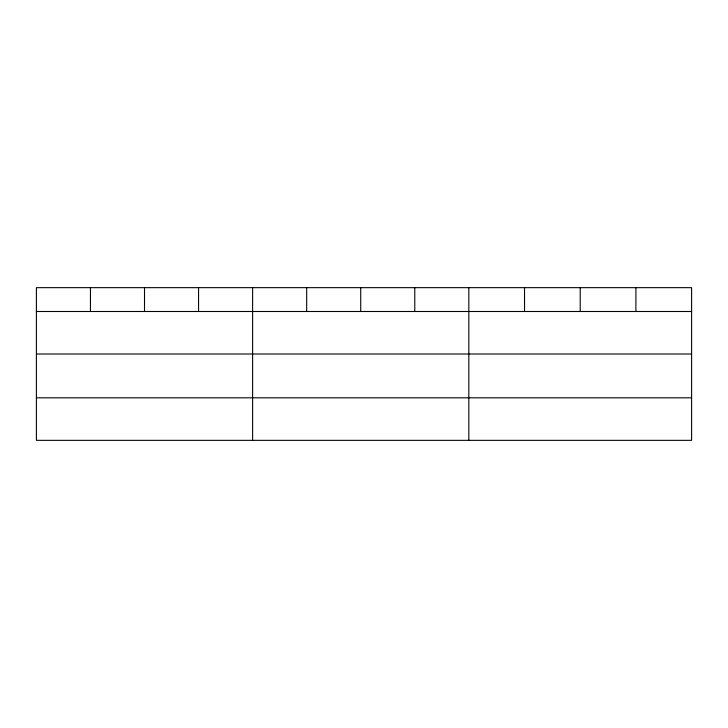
<?xml version="1.0" encoding="UTF-8"?>
<svg xmlns="http://www.w3.org/2000/svg" width="728" height="728" viewBox="0 0 728 728"><rect width="100%" height="100%" fill="white"/><g stroke="black" fill="none" stroke-linecap="round" stroke-linejoin="round"><path stroke-width="1.09" d="M691.6 354.008L691.6 287.66L36.4 287.66L36.4 440.34L691.6 440.34L691.6 354.008L36.4 354.008M36.4 311.493L691.6 311.493M36.4 397.816L691.6 397.816M635.908 287.66L635.908 311.493M580.216 287.66L580.216 311.493M524.524 287.66L524.524 311.493M468.832 287.66L468.832 440.34M414.778 287.66L414.778 311.493M360.724 287.66L360.724 311.493M306.67 287.66L306.67 311.493M252.616 287.66L252.616 440.34M198.562 287.66L198.562 311.493M144.508 287.66L144.508 311.493M90.454 287.66L90.454 311.493"/></g></svg>
